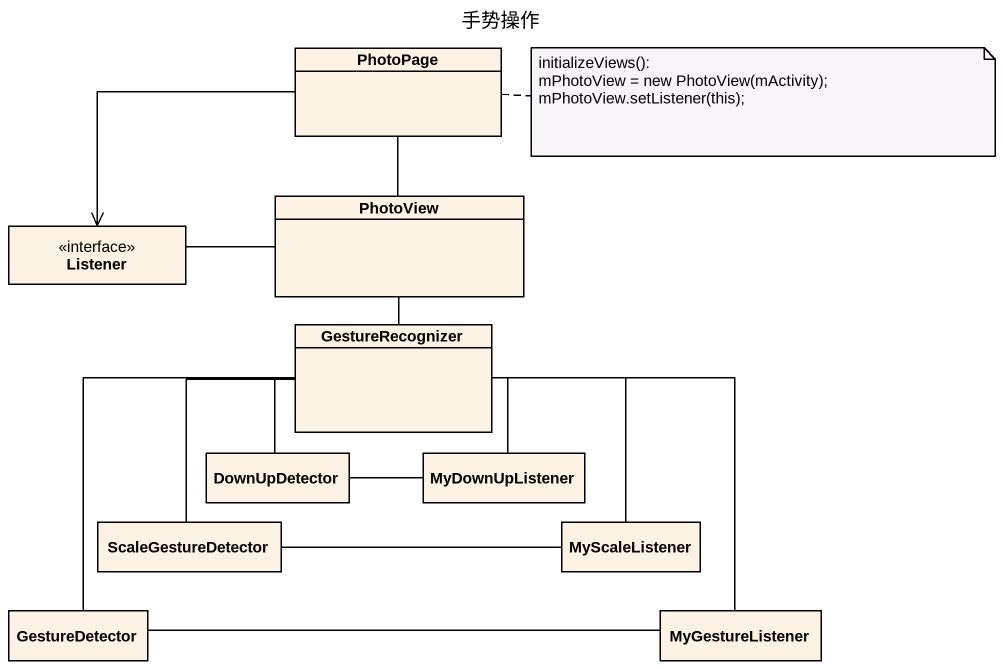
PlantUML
@startuml
title 手势操作
hide circle
hide empty members
class PhotoPage
interface Listener
class PhotoView
class GestureRecognizer
class DownUpDetector
class MyDownUpListener
class ScaleGestureDetector
class MyScaleListener
class GestureDetector
class MyGestureListener
PhotoPage -left-> Listener
PhotoPage -- PhotoView
PhotoView -left- Listener
PhotoView -- GestureRecognizer
GestureRecognizer -- DownUpDetector
GestureRecognizer -- MyDownUpListener
GestureRecognizer -- ScaleGestureDetector
GestureRecognizer -- MyScaleListener
GestureRecognizer -- GestureDetector
GestureRecognizer -- MyGestureListener
DownUpDetector -right- MyDownUpListener
ScaleGestureDetector -right- MyScaleListener
GestureDetector -right- MyGestureListener
note right of PhotoPage
  initializeViews():
  mPhotoView = new PhotoView(mActivity);
  mPhotoView.setListener(this);
end note
@enduml
